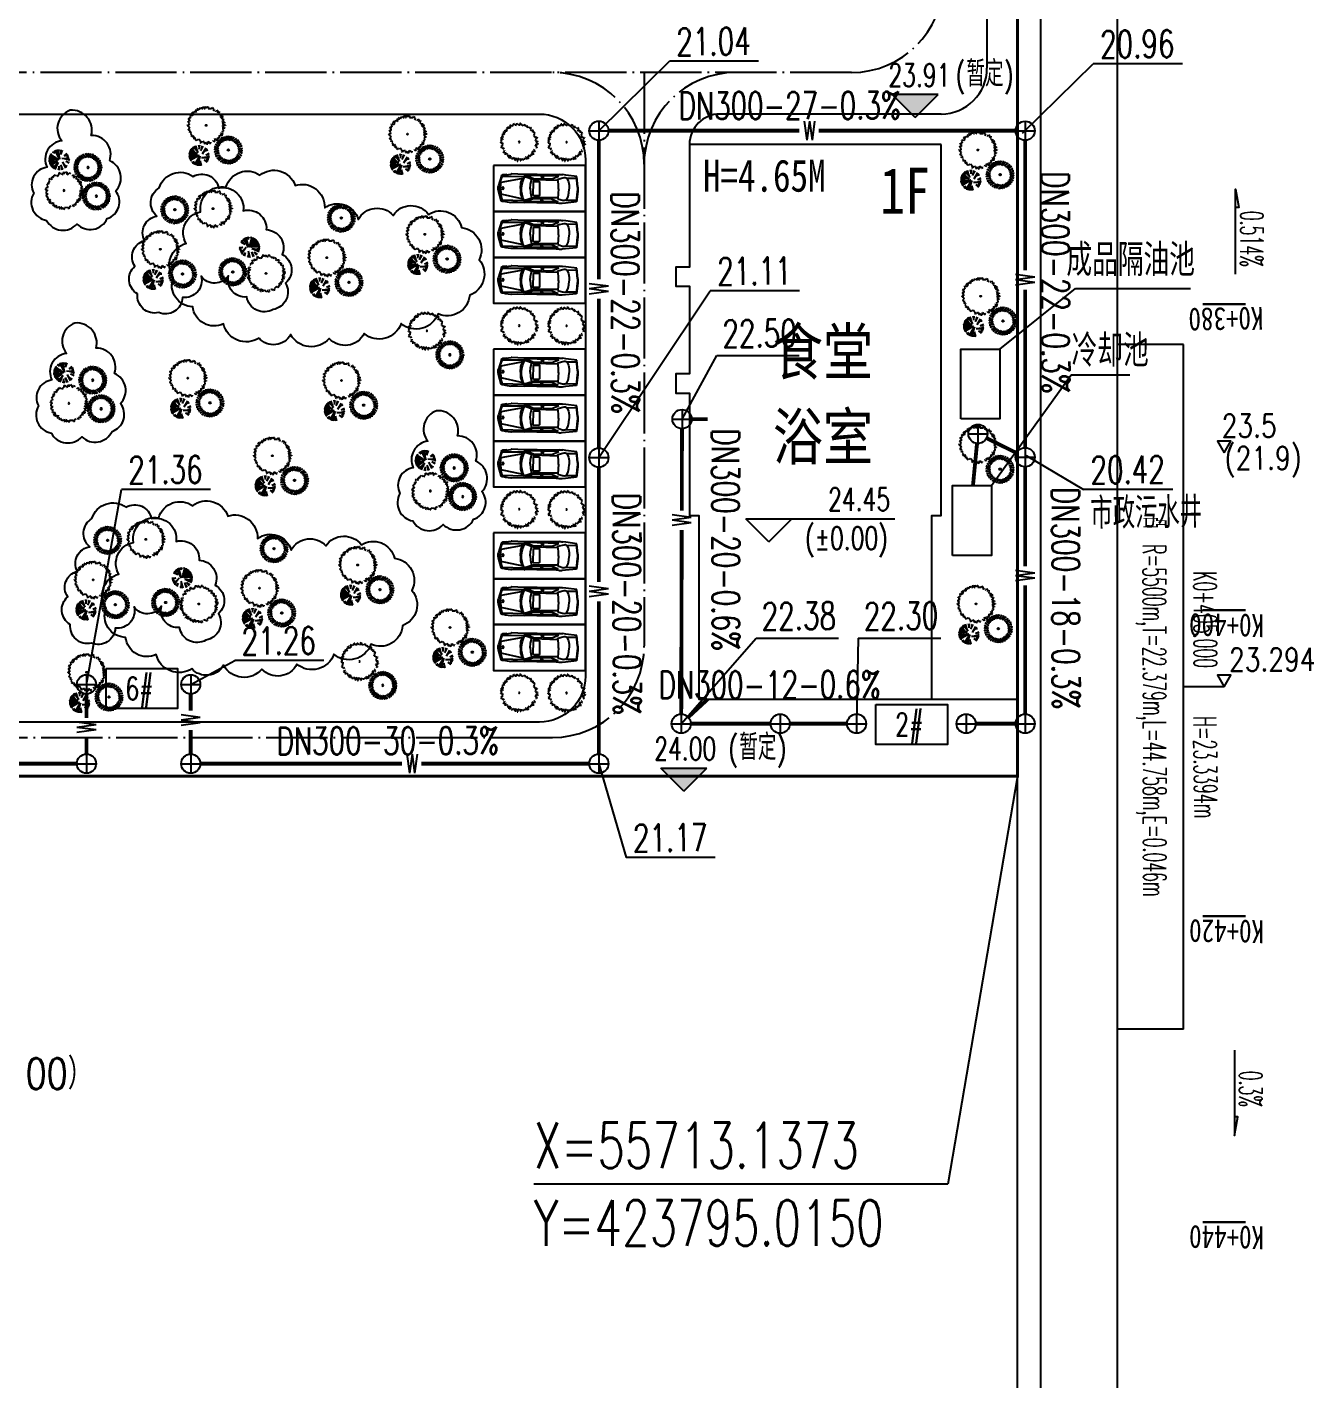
# Model space of a CAD drawing. Header units: millimetres. Extents: x 418304 to 847498, y 48187 to 111456.
# Drawn here: x 423730.3 to 423814.4, y 53508.3 to 53596.8 of the extents above; entities that cross this region are included whole.
import ezdxf

# ---------------------------------------------------------------- set-up
doc = ezdxf.new("R2010")
doc.units = ezdxf.units.MM
doc.header["$LTSCALE"] = 1000
doc.linetypes.add('DASH', pattern=[0.35, 0.25, -0.1])
doc.linetypes.add('DOTE', pattern=[2.42, 2, -0.2, 0.02, -0.2])
for name, color, linetype in [('0000-部件字体标注', 3, 'Continuous'), ('A绿-1', 82, 'Continuous'), ('DIM_COOR', 3, 'Continuous'), ('DIM_ELEV', 3, 'Continuous'), ('PIPE-污水', 6, 'Continuous'), ('PUB_TEXT', 7, 'Continuous'), ('TEXT_污水', 7, 'Continuous'), ('TREE', 74, 'Continuous'), ('TWT_TEXT', 7, 'Continuous'), ('VPIPE-污水', 2, 'Continuous'), ('WELL_污水', 6, 'Continuous'), ('ZDH', 252, 'Continuous'), ('建设布局', 7, 'Continuous'), ('道路', 4, 'Continuous'), ('道路中心线', 1, 'DOTE'), ('道路线', 142, 'Continuous'), ('道路网', 7, 'Continuous'), ('高程设计数据', 7, 'Continuous')]:
    doc.layers.add(name, color=color, linetype=linetype)
doc.styles.add('_HZTXT', font='txt.shx', dxfattribs={"width": 0.8, "bigfont": 'hztxt.shx'})
doc.styles.add('_TCH_DIM', font='SIMPLEX', dxfattribs={"bigfont": 'GBCBIG'})
doc.styles.add('_TWT_PIPETEXT', font='SIMPLEX', dxfattribs={"width": 0.8, "height": 3.5, "bigfont": 'HZTXT'})
doc.styles.add('HZ', font='rs.shx', dxfattribs={"width": 0.8, "bigfont": 'hztxt.shx'})
doc.styles.add('等线体', font='simhei.ttf')
doc.styles.add('黑体', font='simhei.ttf', dxfattribs={"width": 0.8, "height": 3.5})
doc.linetypes.add('FENCELINE2', pattern='A,0.25,-0.1,[132,ltypeshp.shx,S=0.1,R=0,X=-0.1,Y=0],-0.1,1', length=1.45)

# ---------------------------------------------------------------- blocks, each defined once
blk = doc.blocks.new('wetrewtewtre')
at = {"layer": '道路网', "color": 8, "linetype": 'Continuous', "lineweight": 30}
for p, q in [((423807.115, 55743.98), (423809.915, 55743.98)), ((423807.115, 55743.98), (423809.915, 55743.98)), ((423807.115, 55723.98), (423809.915, 55723.98)), ((423807.115, 55723.98), (423809.915, 55723.98)), ((423809.915, 55703.98), (423807.115, 55703.98)), ((423809.915, 55703.98), (423807.115, 55703.98)), ((423809.915, 55683.98), (423807.115, 55683.98)), ((423809.915, 55683.98), (423807.115, 55683.98))]:
    blk.add_line(p, q, dxfattribs=at)
at = {"layer": '道路网', "color": 8, "linetype": 'Continuous', "flags": 128}
for points in [[(423796.515, 56099.98), (423796.515, 55746.271), (423796.515, 55609.271)], [(423796.515, 56099.98), (423796.515, 55746.271), (423796.515, 55609.271)], [(423801.515, 56099.98), (423801.515, 55741.271), (423801.515, 55609.271)], [(423801.515, 56099.98), (423801.515, 55741.271), (423801.515, 55609.271)]]:
    blk.add_lwpolyline(points, dxfattribs=at)
at = {"layer": '道路网', "color": 8, "linetype": 'Continuous', "style": '等线体', "width": 0.8}
for s, rotation, p in [('K0+380', 181.05516, (423811.066, 55743.811)), ('K0+380', 181.05516, (423811.066, 55743.811)), ('K0+400', 179.38404, (423811.13, 55723.718)), ('K0+400', 179.38404, (423811.13, 55723.718)), ('K0+420', 179.38404, (423811.13, 55703.718)), ('K0+420', 179.38404, (423811.13, 55703.718)), ('K0+440', 179.38404, (423811.13, 55683.718)), ('K0+440', 179.38404, (423811.13, 55683.718))]:
    blk.add_text(s, height=1.5, rotation=rotation, dxfattribs=at).set_placement(p)
blk = doc.blocks.new('004')
at = {"layer": 'A绿-1', "color": 8}
for p, q in [((-699, 834), (-770, 749)), ((-691, 762), (-699, 834)), ((-534, 794), (-691, 762)), ((-511, 892), (-605, 840)), ((-605, 840), (-534, 794)), ((-456, 866), (-511, 892)), ((-401, 899), (-456, 866)), ((-354, 971), (-440, 997)), ((-440, 997), (-401, 899)), ((-283, 860), (-354, 971)), ((-276, 925), (-283, 860)), ((-244, 925), (-276, 925)), ((-205, 1023), (-268, 997)), ((-268, 997), (-244, 925)), ((-182, 945), (-205, 1023)), ((-134, 964), (-182, 945)), ((70, 1036), (-9, 1030)), ((-9, 1030), (-9, 991)), ((70, 977), (70, 1036)), ((93, 938), (70, 977)), ((132, 906), (93, 938)), ((179, 1023), (132, 906)), ((250, 1017), (179, 1023)), ((266, 945), (250, 1017)), ((321, 912), (266, 945)), ((360, 945), (321, 977)), ((321, 977), (321, 912)), ((360, 847), (360, 945)), ((399, 814), (360, 847)), ((438, 853), (399, 814)), ((478, 827), (438, 853)), ((525, 879), (478, 827)), ((564, 847), (525, 879)), ((532, 768), (564, 847)), ((572, 703), (532, 768)), ((-1068, 284), (-1052, 317)), ((-942, 226), (-1068, 284)), ((-1060, 128), (-1052, 186)), ((-966, 56), (-1060, 128)), ((-1052, 317), (-911, 278)), ((-1052, 186), (-950, 121)), ((-1052, -69), (-1052, 3)), ((-1052, 3), (-966, -3)), ((-982, 428), (-966, 461)), ((-927, 415), (-982, 428)), ((-966, 461), (-864, 454)), ((-966, -3), (-966, 56)), ((-950, 121), (-942, 226)), ((-942, 369), (-927, 415)), ((-887, 324), (-942, 369)), ((-911, 278), (-887, 324)), ((-872, 605), (-895, 533)), ((-895, 533), (-864, 481)), ((-825, 585), (-872, 605)), ((-864, 454), (-840, 461)), ((-793, 644), (-825, 585)), ((-762, 716), (-809, 677)), ((-809, 677), (-793, 644)), ((-770, 749), (-723, 742)), ((-723, 651), (-762, 716)), ((-723, 742), (-691, 683)), ((-691, 683), (-723, 651)), ((564, 670), (572, 703)), ((595, 638), (564, 670)), ((658, 664), (595, 638)), ((697, 618), (658, 664)), ((744, 670), (697, 618)), ((783, 605), (744, 670)), ((791, 481), (783, 605)), ((830, 500), (791, 481)), ((807, 409), (870, 487)), ((838, 343), (807, 409)), ((870, 487), (830, 500)), ((932, 363), (838, 343)), ((932, 200), (885, 200)), ((885, 200), (909, 160)), ((925, 101), (901, 69)), ((901, 69), (972, 16)), ((909, 278), (964, 311)), ((932, 232), (909, 278)), ((909, 160), (972, 160)), ((972, 160), (925, 101)), ((964, 311), (932, 363)), ((972, 16), (972, -69)), ((-1044, -154), (-1068, -193)), ((-1068, -193), (-1029, -219)), ((-989, -108), (-1052, -69)), ((-982, -173), (-1044, -154)), ((-1029, -219), (-1005, -166)), ((-1013, -278), (-989, -258)), ((-997, -310), (-1013, -278)), ((-919, -356), (-997, -310)), ((-974, -173), (-989, -108)), ((-989, -258), (-950, -278)), ((-934, -180), (-974, -173)), ((-950, -278), (-927, -251)), ((-942, -526), (-927, -480)), ((-864, -500), (-942, -526)), ((-927, -251), (-934, -180)), ((-927, -480), (-887, -441)), ((-887, -441), (-919, -356)), ((-887, -585), (-840, -533)), ((-848, -644), (-887, -585)), ((-840, -533), (-864, -500)), ((-801, -585), (-848, -644)), ((-762, -618), (-801, -585)), ((-636, -729), (-715, -657)), ((-683, -788), (-636, -729)), ((556, -735), (493, -761)), ((650, -794), (556, -735)), ((705, -637), (666, -683)), ((666, -683), (674, -761)), ((760, -650), (705, -637)), ((783, -618), (760, -650)), ((776, -513), (768, -552)), ((768, -552), (830, -585)), ((799, -448), (776, -513)), ((807, -618), (783, -618)), ((815, -493), (799, -448)), ((830, -585), (807, -618)), ((862, -474), (815, -493)), ((870, -278), (846, -336)), ((846, -336), (885, -435)), ((885, -435), (862, -474)), ((948, -310), (870, -278)), ((972, -69), (901, -95)), ((901, -95), (901, -180)), ((901, -180), (948, -219)), ((948, -219), (972, -271)), ((972, -271), (948, -310)), ((-629, -853), (-683, -788)), ((-574, -801), (-629, -853)), ((-401, -853), (-574, -801)), ((-425, -944), (-401, -853)), ((-385, -964), (-425, -944)), ((-338, -944), (-385, -964)), ((-299, -944), (-338, -944)), ((-260, -1010), (-299, -944)), ((-229, -912), (-260, -1010)), ((-182, -912), (-229, -912)), ((-189, -1010), (-182, -912)), ((-127, -1023), (-189, -1010)), ((-119, -938), (-127, -1023)), ((-56, -958), (-119, -938)), ((-56, -1010), (-56, -958)), ((-17, -997), (-56, -1010)), ((70, -1016), (-17, -997)), ((109, -925), (70, -951)), ((70, -951), (70, -1016)), ((132, -1023), (109, -925)), ((195, -997), (132, -1023)), ((226, -944), (164, -944)), ((164, -944), (195, -997)), ((250, -984), (226, -944)), ((297, -964), (250, -984)), ((297, -833), (274, -918)), ((274, -918), (297, -964)), ((328, -912), (297, -833)), ((360, -918), (328, -912)), ((383, -892), (360, -918)), ((407, -866), (383, -892)), ((438, -873), (407, -866)), ((423, -886), (438, -873)), ((454, -918), (423, -886)), ((470, -807), (446, -801)), ((446, -801), (485, -853)), ((564, -853), (454, -918)), ((509, -794), (470, -807)), ((485, -853), (548, -833)), ((493, -761), (509, -794)), ((548, -833), (564, -853)), ((674, -761), (650, -794))]:
    blk.add_line(p, q, dxfattribs=at)
blk.add_circle((-32, 10), 31.3, dxfattribs=at)
blk = doc.blocks.new('106')
at = {"layer": 'A绿-1', "color": 8}
for p, q in [((-0.107, 0.292), (-0.08, 0.447)), ((-0.08, 0.447), (-0.083, 0.396)), ((-0.054, 0.307), (-0.001, 0.455)), ((-0.001, 0.455), (-0.013, 0.405)), ((0, 0.312), (0.078, 0.449)), ((0.078, 0.449), (0.058, 0.402)), ((-0.446, 0.074), (-0.399, 0.054)), ((-0.309, -0.004), (-0.446, 0.074)), ((-0.426, 0.15), (-0.383, 0.123)), ((-0.305, 0.05), (-0.426, 0.15)), ((-0.393, 0.223), (-0.356, 0.188)), ((-0.292, 0.103), (-0.393, 0.223)), ((-0.348, 0.288), (-0.318, 0.248)), ((-0.269, 0.153), (-0.348, 0.288)), ((-0.293, 0.345), (-0.27, 0.3)), ((-0.238, 0.198), (-0.293, 0.345)), ((-0.228, 0.391), (-0.213, 0.343)), ((-0.2, 0.237), (-0.228, 0.391)), ((-0.157, 0.425), (-0.15, 0.375)), ((-0.156, 0.269), (-0.157, 0.425)), ((0.054, 0.308), (0.154, 0.429)), ((0.107, 0.295), (0.227, 0.396)), ((0.154, 0.429), (0.127, 0.386)), ((0.157, 0.272), (0.292, 0.351)), ((0.227, 0.396), (0.193, 0.359)), ((0.202, 0.242), (0.349, 0.296)), ((0.241, 0.203), (0.395, 0.231)), ((0.292, 0.351), (0.252, 0.321)), ((0.273, 0.159), (0.43, 0.16)), ((0.297, 0.11), (0.451, 0.084)), ((0.349, 0.296), (0.304, 0.273)), ((0.311, 0.057), (0.459, 0.005)), ((0.317, 0.003), (0.453, -0.075)), ((0.395, 0.231), (0.347, 0.216)), ((0.43, 0.16), (0.38, 0.153)), ((0.451, 0.084), (0.401, 0.086)), ((0.459, 0.005), (0.41, 0.016)), ((-0.452, -0.006), (-0.402, -0.017)), ((-0.304, -0.058), (-0.452, -0.006)), ((-0.444, -0.085), (-0.393, -0.087)), ((-0.289, -0.111), (-0.444, -0.085)), ((-0.422, -0.161), (-0.372, -0.154)), ((-0.266, -0.16), (-0.422, -0.161)), ((-0.234, -0.204), (-0.388, -0.232)), ((-0.388, -0.232), (-0.34, -0.217)), ((-0.195, -0.243), (-0.342, -0.297)), ((-0.342, -0.297), (-0.297, -0.274)), ((-0.15, -0.273), (-0.285, -0.352)), ((-0.285, -0.352), (-0.245, -0.322)), ((-0.1, -0.296), (-0.22, -0.397)), ((-0.22, -0.397), (-0.185, -0.36)), ((-0.047, -0.309), (-0.147, -0.43)), ((-0.147, -0.43), (-0.12, -0.387)), ((0.007, -0.313), (-0.07, -0.45)), ((-0.07, -0.45), (-0.051, -0.403)), ((0.061, -0.308), (0.009, -0.456)), ((0.009, -0.456), (0.02, -0.406)), ((0.114, -0.293), (0.088, -0.448)), ((0.088, -0.448), (0.09, -0.397)), ((0.164, -0.426), (0.158, -0.376)), ((0.163, -0.27), (0.164, -0.426)), ((0.207, -0.238), (0.236, -0.392)), ((0.236, -0.392), (0.221, -0.344)), ((0.246, -0.199), (0.3, -0.346)), ((0.276, -0.154), (0.356, -0.289)), ((0.3, -0.346), (0.277, -0.301)), ((0.299, -0.104), (0.4, -0.224)), ((0.312, -0.051), (0.433, -0.151)), ((0.356, -0.289), (0.325, -0.249)), ((0.4, -0.224), (0.363, -0.189)), ((0.433, -0.151), (0.391, -0.124)), ((0.453, -0.075), (0.406, -0.055))]:
    blk.add_line(p, q, dxfattribs=at)
blk.add_circle((0, 0), 0.0254, dxfattribs=at)
blk = doc.blocks.new('A$C3C3C514D')
at = {"color": 8}
for p, q in [((754, 3022), (194, 3045)), ((314, 3273), (754, 3022)), ((1605, 3000), (469, 3494)), ((2072, 2430), (549, 3589)), ((1327, 3257), (603, 3647)), ((847, 3366), (661, 3703)), ((900, 3478), (708, 3738)), ((1605, 3000), (751, 3787)), ((984, 3455), (812, 3811)), ((1075, 3468), (865, 3847)), ((1327, 3257), (975, 3955)), ((2179, 2417), (975, 3955)), ((1474, 3317), (1125, 4045)), ((1340, 3596), (1210, 4088)), ((1751, 3803), (1478, 4197)), ((2296, 2298), (1605, 3000)), ((1919, 3296), (1620, 4239)), ((1826, 4286), (1919, 3296)), ((2490, 2732), (3940, 3353)), ((2490, 2732), (4010, 3243)), ((2775, 3382), (3114, 4079)), ((2775, 3382), (3301, 3974)), ((3070, 2927), (4073, 3126)), ((3135, 3755), (3501, 3831)), ((3589, 3756), (3285, 3427)), ((3285, 3427), (3744, 3603)), ((3564, 3199), (3831, 3501)), ((3688, 3053), (4142, 2976)), ((985, 2274), (0, 2152)), ((510, 2000), (1, 2202)), ((1376, 2264), (3, 2272)), ((1065, 1996), (5, 2012)), ((439, 1909), (9, 1960)), ((1448, 2052), (10, 2362)), ((774, 2001), (13, 1915)), ((2135, 2150), (22, 1847)), ((2135, 2150), (33, 2466)), ((658, 1927), (45, 1758)), ((533, 2271), (50, 2633)), ((51, 1686), (1027, 1810)), ((1836, 2067), (97, 1514)), ((539, 1655), (143, 1412)), ((1751, 1563), (187, 1276)), ((546, 1182), (227, 1190)), ((1385, 1488), (279, 1092)), ((1531, 1264), (321, 1022)), ((918, 1321), (379, 933)), ((1951, 1835), (483, 794)), ((1027, 1810), (539, 1655)), ((539, 1655), (539, 1655)), ((1302, 1353), (558, 706)), ((1440, 1141), (558, 706)), ((973, 832), (600, 662)), ((1178, 1009), (672, 590)), ((1152, 750), (691, 573)), ((1353, 1023), (748, 521)), ((1404, 827), (806, 473)), ((1951, 1835), (898, 404)), ((1238, 716), (947, 369)), ((1258, 561), (1009, 329)), ((1871, 1681), (1102, 274)), ((1384, 524), (1212, 216)), ((1477, 961), (1309, 172)), ((1942, 612), (1418, 129)), ((2147, 905), (1570, 80)), ((2209, 1495), (1767, 35)), ((2115, 529), (1808, 28)), ((2013, 694), (1897, 15)), ((2216, 1566), (2051, 2)), ((2220, 538), (2146, 0)), ((2176, 1176), (2243, 2)), ((2674, 953), (3081, 210)), ((2790, 723), (2896, 122)), ((2861, 1371), (3697, 653)), ((2938, 2122), (4093, 1221)), ((3120, 1141), (3574, 536)), ((3125, 1964), (4195, 1522)), ((3516, 2534), (4262, 2582)), ((3556, 2540), (4283, 2465)), ((3824, 1674), (4261, 1716)), ((4209, 1516), (3824, 1674))]:
    blk.add_line(p, q, dxfattribs=at)
blk = doc.blocks.new('13424')
at = {"layer": 'TWT_TEXT', "style": '_HZTXT', "width": 0.8}
blk.add_text('%%c625X50（100）', height=2.016, dxfattribs=at).set_placement((455367.87, 3437850.538))
blk = doc.blocks.new('$plan$00001328')
at = {"layer": '道路线', "color": 8}
for p, q in [((-2219, 807), (-1493, 889)), ((-1493, 889), (-1285, 919)), ((-1053, 923), (-878, 906)), ((-878, 906), (1645, 899)), ((1224, 895), (623, 633)), ((1645, 899), (2034, 915)), ((2034, 915), (2086, 904)), ((2427, 855), (2086, 904)), ((-2279, 116), (-2219, 807)), ((-2254, 116), (-2194, 806)), ((-1551, 693), (-2199, 695)), ((-1707, 230), (-1717, -16)), ((-1667, 459), (-1707, 230)), ((-1551, 693), (-1667, 459)), ((-1508, 707), (-1562, 671)), ((-979, 619), (-1374, 729)), ((-1023, 812), (1078, 831)), ((-582, 620), (-1023, 812)), ((-1019, -34), (-1015, 284)), ((-1015, 284), (-979, 619)), ((626, 562), (-988, 538)), ((6, 627), (-582, 620)), ((-21, 822), (6, 627)), ((116, 823), (74, 627)), ((623, 633), (74, 627)), ((223, 404), (223, -456)), ((586, 444), (263, 444)), ((1249, 767), (626, 562)), ((626, -456), (626, 404)), ((810, 258), (722, 594)), ((822, -38), (810, 258)), ((1370, 583), (1207, 751)), ((2643, 745), (1249, 767)), ((2844, 342), (1302, 653)), ((1448, 334), (1370, 583)), ((1469, -41), (1448, 334)), ((2367, 864), (2369, 870)), ((2369, 870), (2650, 842)), ((2604, 806), (2427, 855)), ((2787, 351), (2640, 772)), ((2720, 782), (2894, 148)), ((2762, 16), (2740, 362)), ((2816, 347), (2866, 112)), ((-2279, -163), (-2219, -855)), ((-2254, -163), (-2194, -854)), ((-2219, -855), (-1493, -937)), ((-1551, -741), (-2199, -743)), ((-1706, -277), (-1717, -32)), ((-1667, -507), (-1707, -277)), ((-1551, -741), (-1667, -507)), ((-1508, -755), (-1562, -719)), ((-1374, -776), (-1374, -777)), ((-979, -667), (-1371, -776)), ((-582, -668), (-1023, -860)), ((-1023, -860), (1078, -879)), ((-1019, -14), (-1015, -332)), ((-1015, -332), (-979, -667)), ((626, -610), (-988, -585)), ((8, -674), (-582, -668)), ((-17, -869), (8, -674)), ((623, -681), (73, -675)), ((111, -870), (73, -675)), ((263, -496), (586, -496)), ((1224, -943), (623, -681)), ((1249, -815), (626, -610)), ((810, -306), (722, -641)), ((822, -10), (810, -306)), ((1370, -631), (1207, -799)), ((2643, -793), (1249, -815)), ((2844, -390), (1302, -701)), ((1448, -382), (1370, -630)), ((1469, -7), (1448, -382)), ((2604, -854), (2427, -903)), ((2787, -399), (2640, -820)), ((2720, -830), (2894, -195)), ((2762, -64), (2740, -410)), ((2816, -395), (2866, -160)), ((-1493, -937), (-1285, -966)), ((-1053, -971), (-878, -954)), ((-878, -954), (1645, -947)), ((1645, -947), (2034, -963)), ((2034, -963), (2086, -952)), ((2427, -903), (2086, -952)), ((2367, -911), (2369, -918)), ((2369, -918), (2650, -889))]:
    blk.add_line(p, q, dxfattribs=at)
blk.add_circle((2608, -21), 62.7, dxfattribs=at)
for centre, radius, start, end in [((-1148, -44), 972, 84.37428, 98.07159), ((-665, -24), 1620, 175.05924, 184.94076), ((-640, -24), 1620, 175.05924, 184.94076), ((-1418, 573), 162, 74.46936, 123.73593), ((263, 404), 40, 90, 180), ((586, 404), 40, 0, 90), ((-191, -40), 1591, 331.45596, 29.52266), ((2589, 754), 54, 19.21062, 74.51383), ((2642, 761), 81, 15.33853, 84.1898), ((2115, -24), 648, 356.47351, 3.52649), ((2233, -24), 648, 347.90524, 12.09476), ((2269, -24), 648, 344.66147, 15.33853), ((-1418, -621), 162, 236.26405, 286.81983), ((263, -456), 40, 180, 270), ((586, -456), 40, 270, 0), ((2589, -802), 54, 285.48617, 340.78938), ((2642, -809), 81, 275.8102, 344.66147), ((-1148, -4), 972, 261.92841, 275.62572)]:
    blk.add_arc(centre, radius, start, end, dxfattribs=at)
blk = doc.blocks.new('$TWTSYS$00000374')
for p, q in [((-0.5, 0, 0), (0.5, 0, 0)), ((0, 0.5, 0), (0, -0.5, 0))]:
    blk.add_line(p, q)
blk.add_circle((0, 0, 0), 0.5)

msp = doc.modelspace()

# ---------------------------------------------------------------- hatches: boundary and pattern name
at = {"layer": 'DIM_ELEV'}
for points in [[(423788.318, 53590.853), (423789.818, 53592.353), (423786.818, 53592.353)], [(423773.209, 53546.834), (423771.709, 53548.334), (423774.709, 53548.334)]]:
    msp.add_hatch(color=256, dxfattribs=at).paths.add_polyline_path(points)

# ---------------------------------------------------------------- linework, layer by layer
at = {"color": 1, "linetype": 'DASH', "ltscale": 0.02, "const_width": 0.2}
msp.add_lwpolyline([(423795.015, 53547.806), (423431.612, 53547.84), (423431.612, 53687.774), (423600.93, 53687.774), (423600.93, 53942.149), (423785.939, 53942.149), (423795.015, 53933.981), (423795.015, 53547.806)], dxfattribs=at)
at = {"linetype": 'FENCELINE2', "ltscale": 0.005, "const_width": 0.1}
for points in [[(423795.015, 53547.806), (423431.612, 53547.84), (423431.612, 53687.774), (423600.93, 53687.774), (423600.93, 53942.149), (423785.939, 53942.149), (423795.015, 53933.981), (423795.015, 53813.361)], [(423795.015, 53790.154), (423795.015, 53547.806)]]:
    msp.add_lwpolyline(points, dxfattribs=at)
msp.add_lwpolyline([(423790.015, 53589.08), (423773.575, 53589.08), (423773.575, 53581.08), (423772.675, 53581.08), (423772.675, 53579.83), (423773.575, 53579.83), (423773.575, 53574.09), (423772.675, 53574.09), (423772.675, 53572.84), (423773.575, 53572.84), (423773.575, 53564.84), (423774.175, 53564.84), (423774.175, 53552.84), (423789.415, 53552.84), (423789.415, 53564.84), (423790.015, 53564.84)], close=True)
at = {"layer": '0000-部件字体标注'}
for p, q in [((423793.86, 53575.721, -0.069), (423798.806, 53579.672, -0.069)), ((423798.806, 53579.672, -0.069), (423806.322, 53579.672, -0.069)), ((423793.315, 53566.792, -0.069), (423798.52, 53574.034, -0.069)), ((423798.52, 53574.034, -0.069), (423802.354, 53574.034, -0.069))]:
    msp.add_line(p, q, dxfattribs=at)
at = {"layer": 'DIM_COOR', "color": 3}
for p, q in [((423795.015, 53547.806), (423790.468, 53521.14)), ((423790.468, 53521.14), (423763.408, 53521.14))]:
    msp.add_line(p, q, dxfattribs=at)
at = {"layer": 'DIM_ELEV'}
for p, q in [((423788.318, 53590.853), (423786.818, 53592.353)), ((423789.818, 53592.353), (423786.818, 53592.353)), ((423788.318, 53590.853), (423789.818, 53592.353)), ((423778.758, 53563.127), (423777.258, 53564.627)), ((423777.258, 53564.627), (423786.985, 53564.627)), ((423778.758, 53563.127), (423780.258, 53564.627)), ((423773.209, 53546.834), (423771.709, 53548.334)), ((423771.709, 53548.334), (423774.709, 53548.334)), ((423773.209, 53546.834), (423774.709, 53548.334))]:
    msp.add_line(p, q, dxfattribs=at)
at = {"layer": 'PIPE-污水', "linetype": 'Continuous', "ltscale": 0.005, "const_width": 0.25}
for points in [[(423767.655, 53580.271), (423767.655, 53589.366)], [(423768.28, 53589.991), (423780.75, 53589.989)], [(423782.012, 53589.989), (423794.89, 53589.988)], [(423795.514, 53580.867), (423795.515, 53589.362)], [(423795.512, 53569.273), (423795.514, 53579.606)], [(423767.655, 53569.246), (423767.655, 53579.009)], [(423773.711, 53571.139), (423774.772, 53571.139)], [(423773.071, 53565.157), (423773.084, 53570.514)], [(423792.984, 53569.897), (423794.952, 53568.925)], [(423792.364, 53569.552), (423792.105, 53566.85)], [(423767.655, 53560.5), (423767.655, 53567.996)], [(423795.512, 53568.023), (423795.512, 53561.529)], [(423773.036, 53551.859), (423773.067, 53563.895)], [(423795.512, 53560.267), (423795.512, 53551.859)], [(423767.655, 53549.246), (423767.655, 53559.238)], [(423734.169, 53551.616), (423734.169, 53553.179)], [(423740.981, 53553.179), (423740.981, 53552.085)], [(423773.494, 53551.658), (423774.772, 53552.839)], [(423773.66, 53551.234), (423778.877, 53551.234)], [(423780.127, 53551.234), (423783.872, 53551.234)], [(423792.275, 53551.234), (423794.887, 53551.234)], [(423734.169, 53549.246), (423734.169, 53550.354)], [(423740.981, 53550.823), (423740.981, 53549.246)], [(423720.36, 53548.621), (423733.544, 53548.621)], [(423741.606, 53548.621), (423754.782, 53548.621)], [(423756.044, 53548.621), (423767.03, 53548.621)]]:
    msp.add_lwpolyline(points, dxfattribs=at)
at = {"layer": 'TREE', "color": 8}
for points in [[(423733.104, 53591.326, 0.520567), (423732.553, 53589.332, 0.520567), (423732.553, 53589.332, 0.520567), (423731.591, 53587.601, 0.520567), (423731.591, 53587.601, 0.520567), (423730.719, 53585.917, 0.520567), (423730.719, 53585.917, 0.520567), (423731.562, 53584.127, 0.520567), (423731.562, 53584.127, 0.520567), (423733.549, 53583.892, 0.520567), (423733.549, 53583.892, 0.520567), (423735.526, 53584.242, 0.520567), (423735.526, 53584.242, 0.520567), (423736.081, 53586.056, 0.520567), (423736.081, 53586.056, 0.520567), (423735.686, 53588.033, 0.520567), (423735.686, 53588.033, 0.520567), (423734.485, 53589.681, 0.520567), (423734.485, 53589.681, 0.520567)], [(423741.14, 53586.994, -0.520567), (423742.807, 53586.243, -0.520567), (423742.807, 53586.243, -0.520567), (423744.416, 53584.756, -0.520567), (423744.416, 53584.756, -0.520567), (423745.922, 53583.524, -0.520567), (423745.922, 53583.524, -0.520567), (423746.964, 53581.898, -0.520567), (423746.964, 53581.898, -0.520567), (423747.185, 53580.029, -0.520567), (423747.185, 53580.029, -0.520567), (423746.369, 53578.305, -0.520567), (423746.369, 53578.305, -0.520567), (423744.645, 53579.123, -0.520567), (423744.645, 53579.123, -0.520567), (423743.46, 53580.514, -0.520567), (423743.46, 53580.514, -0.520567), (423741.668, 53580.473, -0.520567), (423741.668, 53580.473, -0.520567), (423740.447, 53579.09, -0.520567), (423740.447, 53579.09, -0.520567), (423738.888, 53578.105, -0.520567), (423738.888, 53578.105, -0.520567), (423737.504, 53579.327, -0.520567), (423737.504, 53579.327, -0.520567), (423737.34, 53581.13, -0.520567), (423737.34, 53581.13, -0.520567), (423737.967, 53582.807, -0.520567), (423737.967, 53582.807, -0.520567), (423738.774, 53584.408, -0.520567), (423738.774, 53584.408, -0.520567), (423738.921, 53586.247, -0.520567), (423738.921, 53586.247, -0.520567)], [(423745.444, 53576.439, -0.520567), (423743.122, 53577.367, -0.520567), (423743.122, 53577.367, -0.520567), (423741.119, 53578.486, -0.520567), (423741.119, 53578.486, -0.520567), (423739.842, 53580.388, -0.520567), (423739.842, 53580.388, -0.520567), (423740.675, 53582.621, -0.520567), (423740.675, 53582.621, -0.520567), (423741.63, 53584.684, -0.520567), (423741.63, 53584.684, -0.520567), (423743.287, 53586.298, -0.520567), (423743.287, 53586.298, -0.520567), (423745.504, 53587.084, -0.520567), (423745.504, 53587.084, -0.520567), (423747.799, 53586.415, -0.520567), (423747.799, 53586.415, -0.520567), (423749.735, 53584.949, -0.520567), (423749.735, 53584.949, -0.520567), (423751.934, 53584.19, -0.520567), (423751.934, 53584.19, -0.520567), (423754.207, 53584.459, -0.520567), (423754.207, 53584.459, -0.520567), (423756.527, 53584.524, -0.520567), (423756.527, 53584.524, -0.520567), (423758.687, 53583.657, -0.520567), (423758.687, 53583.657, -0.520567), (423759.827, 53581.557, -0.520567), (423759.827, 53581.557, -0.520567), (423759.213, 53579.244, -0.520567), (423759.213, 53579.244, -0.520567), (423757.146, 53578.029, -0.520567), (423757.146, 53578.029, -0.520567), (423754.732, 53577.379, -0.520567), (423754.732, 53577.379, -0.520567), (423752.317, 53576.729, -0.520567), (423752.317, 53576.729, -0.520567), (423750.025, 53576.406, -0.520567), (423750.025, 53576.406, -0.520567), (423747.513, 53576.66, -0.520567), (423747.513, 53576.66, -0.520567)], [(423733.417, 53577.422, 0.520567), (423732.866, 53575.428, 0.520567), (423732.866, 53575.428, 0.520567), (423731.905, 53573.697, 0.520567), (423731.905, 53573.697, 0.520567), (423731.033, 53572.013, 0.520567), (423731.033, 53572.013, 0.520567), (423731.875, 53570.224, 0.520567), (423731.875, 53570.224, 0.520567), (423733.863, 53569.988, 0.520567), (423733.863, 53569.988, 0.520567), (423735.84, 53570.338, 0.520567), (423735.84, 53570.338, 0.520567), (423736.394, 53572.152, 0.520567), (423736.394, 53572.152, 0.520567), (423735.999, 53574.129, 0.520567), (423735.999, 53574.129, 0.520567), (423734.798, 53575.777, 0.520567), (423734.798, 53575.777, 0.520567)], [(423757.037, 53571.685, 0.520567), (423756.486, 53569.691, 0.520567), (423756.486, 53569.691, 0.520567), (423755.525, 53567.96, 0.520567), (423755.525, 53567.96, 0.520567), (423754.653, 53566.276, 0.520567), (423754.653, 53566.276, 0.520567), (423755.495, 53564.486, 0.520567), (423755.495, 53564.486, 0.520567), (423757.483, 53564.25, 0.520567), (423757.483, 53564.25, 0.520567), (423759.46, 53564.601, 0.520567), (423759.46, 53564.601, 0.520567), (423760.014, 53566.414, 0.520567), (423760.014, 53566.414, 0.520567), (423759.619, 53568.392, 0.520567), (423759.619, 53568.392, 0.520567), (423758.418, 53570.04, 0.520567), (423758.418, 53570.04, 0.520567)], [(423736.748, 53565.386, -0.520567), (423738.415, 53564.635, -0.520567), (423738.415, 53564.635, -0.520567), (423740.024, 53563.148, -0.520567), (423740.024, 53563.148, -0.520567), (423741.53, 53561.916, -0.520567), (423741.53, 53561.916, -0.520567), (423742.572, 53560.29, -0.520567), (423742.572, 53560.29, -0.520567), (423742.793, 53558.421, -0.520567), (423742.793, 53558.421, -0.520567), (423741.977, 53556.697, -0.520567), (423741.977, 53556.697, -0.520567), (423740.253, 53557.515, -0.520567), (423740.253, 53557.515, -0.520567), (423739.069, 53558.906, -0.520567), (423739.069, 53558.906, -0.520567), (423737.276, 53558.865, -0.520567), (423737.276, 53558.865, -0.520567), (423736.055, 53557.482, -0.520567), (423736.055, 53557.482, -0.520567), (423734.496, 53556.497, -0.520567), (423734.496, 53556.497, -0.520567), (423733.113, 53557.719, -0.520567), (423733.113, 53557.719, -0.520567), (423732.948, 53559.522, -0.520567), (423732.948, 53559.522, -0.520567), (423733.575, 53561.199, -0.520567), (423733.575, 53561.199, -0.520567), (423734.382, 53562.8, -0.520567), (423734.382, 53562.8, -0.520567), (423734.529, 53564.639, -0.520567), (423734.529, 53564.639, -0.520567)], [(423741.053, 53554.831, -0.520567), (423738.73, 53555.759, -0.520567), (423738.73, 53555.759, -0.520567), (423736.727, 53556.878, -0.520567), (423736.727, 53556.878, -0.520567), (423735.45, 53558.78, -0.520567), (423735.45, 53558.78, -0.520567), (423736.283, 53561.013, -0.520567), (423736.283, 53561.013, -0.520567), (423737.238, 53563.075, -0.520567), (423737.238, 53563.075, -0.520567), (423738.895, 53564.69, -0.520567), (423738.895, 53564.69, -0.520567), (423741.112, 53565.476, -0.520567), (423741.112, 53565.476, -0.520567), (423743.407, 53564.807, -0.520567), (423743.407, 53564.807, -0.520567), (423745.343, 53563.34, -0.520567), (423745.343, 53563.34, -0.520567), (423747.543, 53562.582, -0.520567), (423747.543, 53562.582, -0.520567), (423749.815, 53562.851, -0.520567), (423749.815, 53562.851, -0.520567), (423752.136, 53562.916, -0.520567), (423752.136, 53562.916, -0.520567), (423754.295, 53562.049, -0.520567), (423754.295, 53562.049, -0.520567), (423755.436, 53559.949, -0.520567), (423755.436, 53559.949, -0.520567), (423754.821, 53557.635, -0.520567), (423754.821, 53557.635, -0.520567), (423752.755, 53556.421, -0.520567), (423752.755, 53556.421, -0.520567), (423750.34, 53555.771, -0.520567), (423750.34, 53555.771, -0.520567), (423747.925, 53555.121, -0.520567), (423747.925, 53555.121, -0.520567), (423745.633, 53554.797, -0.520567), (423745.633, 53554.797, -0.520567), (423743.121, 53555.052, -0.520567), (423743.121, 53555.052, -0.520567)]]:
    msp.add_lwpolyline(points, format="xyb", close=True, dxfattribs=at)
at = {"layer": 'TWT_TEXT', "color": 6}
for p, q in [((423767.655, 53589.991), (423772.266, 53594.531)), ((423778.091, 53594.531), (423772.266, 53594.531)), ((423795.346, 53589.821, 0), (423799.958, 53594.361, 0)), ((423805.783, 53594.361, 0), (423799.958, 53594.361, 0)), ((423767.655, 53568.621), (423774.936, 53579.526)), ((423780.761, 53579.526), (423774.936, 53579.526)), ((423773.086, 53571.139, -0.069), (423775.358, 53575.303, -0.069)), ((423775.358, 53575.303, -0.069), (423780.748, 53575.303, -0.069)), ((423795.568, 53568.764, -0.069), (423799.328, 53566.541, 310.779)), ((423734.169, 53553.804), (423736.451, 53566.542)), ((423742.276, 53566.542), (423736.451, 53566.542)), ((423805.153, 53566.541, 310.779), (423799.328, 53566.541, 310.779)), ((423773.035, 53551.234, -0.069), (423777.923, 53556.829, -0.069)), ((423777.923, 53556.829, -0.069), (423783.313, 53556.829, -0.069)), ((423784.601, 53556.829, -0.069), (423784.497, 53551.234, 155.355)), ((423784.601, 53556.829, -0.069), (423789.991, 53556.829, -0.069)), ((423740.981, 53553.804), (423743.856, 53555.359)), ((423749.681, 53555.359), (423743.856, 53555.359)), ((423767.655, 53548.621), (423769.434, 53542.488)), ((423775.259, 53542.488), (423769.434, 53542.488))]:
    msp.add_line(p, q, dxfattribs=at)
at = {"layer": 'VPIPE-污水', "color": 6, "ltscale": 0.05, "elevation": -0.069}
for points in [[(423791.302, 53571.157), (423791.302, 53575.721), (423793.86, 53575.721), (423793.86, 53571.157)], [(423790.757, 53562.227), (423790.757, 53566.792), (423793.315, 53566.792), (423793.315, 53562.227)], [(423735.448, 53554.846), (423740.122, 53554.846), (423740.122, 53552.227), (423735.448, 53552.227)], [(423785.762, 53552.487), (423790.436, 53552.487), (423790.436, 53549.867), (423785.762, 53549.867)]]:
    msp.add_lwpolyline(points, close=True, dxfattribs=at)
at = {"layer": '建设布局', "color": 1, "linetype": 'Continuous', "flags": 128}
msp.add_lwpolyline([(423431.612, 53430.44), (423775.894, 53430.44), (423795.015, 53449.561), (423795.015, 53547.806), (423431.612, 53547.84)], close=True, dxfattribs=at)
msp.add_lwpolyline([(423431.612, 53430.44), (423775.894, 53430.44), (423795.015, 53449.561), (423795.015, 53547.806), (423431.612, 53547.84)], close=True, dxfattribs=at)
at = {"layer": '道路', "color": 8}
for p, q in [((423793.015, 53655.34), (423793.015, 53594.08)), ((423790.015, 53591.08), (423775.575, 53591.08)), ((423789.415, 53552.84), (423795.015, 53552.84))]:
    msp.add_line(p, q, dxfattribs=at)
msp.add_lwpolyline([(423763.775, 53591.08, -0.414214), (423766.775, 53588.08), (423766.775, 53554.34, -0.414214), (423763.775, 53551.34), (423727.015, 53551.34, -0.414214), (423724.015, 53554.34), (423724.015, 53588.08, -0.414214), (423727.015, 53591.08), (423763.775, 53591.08)], format="xyb", dxfattribs=at)
for centre, radius, start, end in [((423790.015, 53594.08), 3, 270, 0), ((423775.575, 53589.08), 2, 90, 180)]:
    msp.add_arc(centre, radius, start, end, dxfattribs=at)
at = {"layer": '道路中心线', "color": 8, "linetype": 'DOTE', "ltscale": 0.002}
for p, q in [((423784.156, 53593.794), (423717.513, 53593.794)), ((423770.613, 53593.794), (423770.613, 53556.331)), ((423442.112, 53550.331), (423764.613, 53550.331))]:
    msp.add_line(p, q, dxfattribs=at)
for centre, start, end in [((423784.156, 53599.794), 270, 0), ((423764.613, 53587.794), 0, 90), ((423776.613, 53587.794), 90, 180), ((423764.613, 53556.331), 270, 0)]:
    msp.add_arc(centre, 6, start, end, dxfattribs=at)
at = {"layer": '道路线', "color": 8}
for points in [[(423760.775, 53587.71), (423760.775, 53584.71), (423766.775, 53584.71), (423766.775, 53587.71)], [(423760.775, 53584.71), (423760.775, 53581.71), (423766.775, 53581.71), (423766.775, 53584.71)], [(423760.775, 53581.71), (423760.775, 53578.71), (423766.775, 53578.71), (423766.775, 53581.71)], [(423760.775, 53575.71), (423760.775, 53572.71), (423766.775, 53572.71), (423766.775, 53575.71)], [(423760.775, 53572.71), (423760.775, 53569.71), (423766.775, 53569.71), (423766.775, 53572.71)], [(423760.775, 53569.71), (423760.775, 53566.71), (423766.775, 53566.71), (423766.775, 53569.71)], [(423760.775, 53563.71), (423760.775, 53560.71), (423766.775, 53560.71), (423766.775, 53563.71)], [(423760.775, 53560.71), (423760.775, 53557.71), (423766.775, 53557.71), (423766.775, 53560.71)], [(423760.775, 53557.71), (423760.775, 53554.71), (423766.775, 53554.71), (423766.775, 53557.71)]]:
    msp.add_lwpolyline(points, close=True, dxfattribs=at)
at = {"layer": '高程设计数据', "color": 1, "linetype": 'Continuous'}
for p, q in [((423805.865, 53576.028), (423801.515, 53576.028)), ((423805.865, 53576.028), (423801.515, 53576.028)), ((423805.865, 53531.27), (423805.865, 53576.028)), ((423805.865, 53531.27), (423805.865, 53576.028)), ((423808.515, 53553.649), (423805.865, 53553.649)), ((423808.515, 53553.649), (423805.865, 53553.649)), ((423805.865, 53531.27), (423801.515, 53531.27)), ((423805.865, 53531.27), (423801.515, 53531.27))]:
    msp.add_line(p, q, dxfattribs=at)
at = {"layer": '高程设计数据', "color": 4, "linetype": 'Continuous', "flags": 128}
for points in [[(423809.262, 53580.606), (423809.257, 53586.179), (423809.481, 53584.962), (423809.258, 53584.962)], [(423809.262, 53580.606), (423809.257, 53586.179), (423809.481, 53584.962), (423809.258, 53584.962)], [(423809.191, 53529.899), (423809.185, 53524.326), (423809.41, 53525.542), (423809.186, 53525.542)], [(423809.191, 53529.899), (423809.185, 53524.326), (423809.41, 53525.542), (423809.186, 53525.542)]]:
    msp.add_lwpolyline(points, dxfattribs=at)
at = {"layer": '高程设计数据', "color": 1, "linetype": 'Continuous', "flags": 128}
for points in [[(423808.515, 53568.94), (423808.957, 53569.705), (423808.073, 53569.705)], [(423808.515, 53568.94), (423808.957, 53569.705), (423808.073, 53569.705)], [(423808.515, 53553.649), (423808.957, 53554.415), (423808.073, 53554.415)], [(423808.515, 53553.649), (423808.957, 53554.415), (423808.073, 53554.415)]]:
    msp.add_lwpolyline(points, close=True, dxfattribs=at)

# ---------------------------------------------------------------- block references
msp.add_blockref('wetrewtewtre', (0, -2165.331))
at = {"layer": 'A绿-1'}
for name, p, xscale, yscale, zscale, rotation in [('004', (423741.955, 53590.346), 0.00116705121472478, 0.00116705121472478, -0.00116705121472478, 196.4296013010655), ('004', (423755.113, 53589.762), 0.00116705121472478, 0.00116705121472478, -0.00116705121472478, 196.4296013010655), ('004', (423762.444, 53589.29), -0.00116705121472478, 0.00116705121472478, -0.00116705121472478, 249.6396806737813), ('004', (423765.536, 53589.276), -0.00116705121472478, 0.00116705121472478, -0.00116705121472478, 249.6396806737813), ('004', (423792.384, 53588.726), 0.00116705121472478, 0.00116705121472478, -0.00116705121472478, 196.4296013010655), ('106', (423743.446, 53588.732), 2.039962694467977, 2.039962694607675, 2.039962694502081, 264.9820240038009), ('106', (423734.265, 53587.587), -2.039962694467977, 2.039962694607675, 2.039962694502081, 271.000000000003), ('106', (423756.604, 53588.148), 2.039962694467977, 2.039962694607675, 2.039962694502081, 264.9820240038009), ('004', (423732.664, 53586.082), -0.00116705121472478, 0.00116705121472478, -0.00116705121472478, 339.5524227027386), ('106', (423793.876, 53587.112), 2.039962694467977, 2.039962694607675, 2.039962694502081, 264.9820240038009), ('106', (423734.813, 53585.714), -2.039962694467977, 2.039962694607675, 2.039962694502081, 271.000000000003), ('106', (423739.941, 53584.826), 2.039962694467977, 2.039962694607675, 2.039962694502081, 264.9820240038009), ('004', (423742.398, 53584.894), 0.00116705121472478, 0.00116705121472478, -0.00116705121472478, 196.4296013010655), ('106', (423750.819, 53584.281), 2.039962694467977, 2.039962694607675, 2.039962694502081, 264.9820240038009), ('004', (423756.245, 53583.216), 0.00116705121472478, 0.00116705121472478, -0.00116705121472478, 196.4296013010655), ('004', (423738.955, 53582.242), 0.00116705121472478, 0.00116705121472478, -0.00116705121472478, 196.4296013010655), ('004', (423749.832, 53581.697), 0.00116705121472478, 0.00116705121472478, -0.00116705121472478, 196.4296013010655), ('004', (423745.928, 53580.691), 0.00116705121472478, 0.00116705121472478, -0.00116705121472478, 61.8650603903528), ('106', (423757.737, 53581.601), 2.039962694467977, 2.039962694607675, 2.039962694502081, 264.9820240038009), ('106', (423740.446, 53580.628), 2.039962694467977, 2.039962694607675, 2.039962694502081, 264.9820240038009), ('106', (423743.731, 53580.761), 2.039962694467976, 2.039962694607675, 2.039962694502081, 130.4174830930882), ('106', (423751.324, 53580.083), 2.039962694467977, 2.039962694607675, 2.039962694502081, 264.9820240038009), ('004', (423792.566, 53579.17), 0.00116705121472478, 0.00116705121472478, -0.00116705121472478, 196.4296013010655), ('004', (423762.444, 53577.29), -0.00116705121472478, 0.00116705121472478, -0.00116705121472478, 249.6396806737813), ('004', (423765.536, 53577.276), -0.00116705121472478, 0.00116705121472478, -0.00116705121472478, 249.6396806737813), ('004', (423756.408, 53576.943), -0.00116705121472478, 0.00116705121472478, -0.00116705121472478, 249.5405185889953), ('106', (423794.057, 53577.556), 2.039962694467977, 2.039962694607675, 2.039962694502081, 264.9820240038009), ('106', (423757.913, 53575.342), -2.039962694467977, 2.039962694607675, 2.039962694502081, 180.98809588626), ('004', (423740.751, 53573.817), 0.00116705121472478, 0.00116705121472478, -0.00116705121472478, 196.4296013010655), ('004', (423750.796, 53573.666), 0.00116705121472478, 0.00116705121472478, -0.00116705121472478, 196.4296013010655), ('106', (423734.578, 53573.683), -2.039962694467977, 2.039962694607675, 2.039962694502081, 271.000000000003), ('004', (423732.978, 53572.178), -0.00116705121472478, 0.00116705121472478, -0.00116705121472478, 339.5524227027386), ('106', (423735.126, 53571.81), -2.039962694467977, 2.039962694607675, 2.039962694502081, 271.000000000003), ('106', (423742.243, 53572.203), 2.039962694467977, 2.039962694607675, 2.039962694502081, 264.9820240038009), ('106', (423752.287, 53572.052), 2.039962694467977, 2.039962694607675, 2.039962694502081, 264.9820240038009), ('004', (423792.382, 53569.482), 0.00116705121472478, 0.00116705121472478, -0.00116705121472478, 196.4296013010655), ('004', (423746.276, 53568.748), 0.00116705121472478, 0.00116705121472478, -0.00116705121472478, 196.4296013010655), ('106', (423747.767, 53567.133), 2.039962694467977, 2.039962694607675, 2.039962694502081, 264.9820240038009), ('106', (423758.199, 53567.946), -2.039962694467977, 2.039962694607675, 2.039962694502081, 271.000000000003), ('106', (423793.874, 53567.868), 2.039962694467977, 2.039962694607675, 2.039962694502081, 264.9820240038009), ('004', (423756.598, 53566.441), -0.00116705121472478, 0.00116705121472478, -0.00116705121472478, 339.5524227027386), ('106', (423758.746, 53566.073), -2.039962694467977, 2.039962694607675, 2.039962694502081, 271.000000000003), ('004', (423762.444, 53565.29), -0.00116705121472478, 0.00116705121472478, -0.00116705121472478, 249.6396806737813), ('004', (423765.536, 53565.276), -0.00116705121472478, 0.00116705121472478, -0.00116705121472478, 249.6396806737813), ('004', (423738.006, 53563.286), 0.00116705121472478, 0.00116705121472478, -0.00116705121472478, 196.4296013010655), ('106', (423735.549, 53563.218), 2.039962694467977, 2.039962694607675, 2.039962694502081, 264.9820240038009), ('106', (423746.427, 53562.673), 2.039962694467977, 2.039962694607675, 2.039962694502081, 264.9820240038009), ('004', (423751.854, 53561.607), 0.00116705121472478, 0.00116705121472478, -0.00116705121472478, 196.4296013010655), ('004', (423734.563, 53560.634), 0.00116705121472478, 0.00116705121472478, -0.00116705121472478, 196.4296013010655), ('004', (423745.441, 53560.089), 0.00116705121472478, 0.00116705121472478, -0.00116705121472478, 196.4296013010655), ('106', (423739.34, 53559.153), 2.039962694467976, 2.039962694607675, 2.039962694502081, 130.4174830930882), ('004', (423741.536, 53559.083), 0.00116705121472478, 0.00116705121472478, -0.00116705121472478, 61.8650603903528), ('106', (423753.345, 53559.993), 2.039962694467977, 2.039962694607675, 2.039962694502081, 264.9820240038009), ('004', (423792.26, 53559.064), 0.00116705121472478, 0.00116705121472478, -0.00116705121472478, 196.4296013010655), ('106', (423736.054, 53559.019), 2.039962694467977, 2.039962694607675, 2.039962694502081, 264.9820240038009), ('106', (423746.932, 53558.475), 2.039962694467977, 2.039962694607675, 2.039962694502081, 264.9820240038009), ('004', (423757.889, 53557.522), 0.00116705121472478, 0.00116705121472478, -0.00116705121472478, 196.4296013010655), ('106', (423793.752, 53557.45), 2.039962694467977, 2.039962694607675, 2.039962694502081, 264.9820240038009), ('004', (423752.016, 53555.335), -0.00116705121472478, 0.00116705121472478, -0.00116705121472478, 249.5405185889953), ('106', (423759.38, 53555.908), 2.039962694467977, 2.039962694607675, 2.039962694502081, 264.9820240038009), ('004', (423734.146, 53554.594), 0.00116705121472478, 0.00116705121472478, -0.00116705121472478, 196.4296013010655), ('106', (423735.637, 53552.98), 2.039962694467977, 2.039962694607675, 2.039962694502081, 264.9820240038009), ('106', (423753.521, 53553.734), -2.039962694467977, 2.039962694607675, 2.039962694502081, 180.98809588626), ('004', (423762.444, 53553.29), -0.00116705121472478, 0.00116705121472478, -0.00116705121472478, 249.6396806737813), ('004', (423765.536, 53553.276), -0.00116705121472478, 0.00116705121472478, -0.00116705121472478, 249.6396806737813)]:
    msp.add_blockref(name, p, dxfattribs=dict(at, xscale=xscale, yscale=yscale, zscale=zscale, rotation=rotation))
at = {"layer": 'TREE', "color": 8, "extrusion": (0, 0, -1), "zscale": 0.0003134301259033955}
for p, xscale, yscale, rotation in [((-423731.476, 53587.763), -0.0003134301259033954, 0.0003134301259033955, 25.71152544899025), ((-423740.652, 53588.752), 0.0003134301259033954, 0.0003134301259033954, 158.3064505472057), ((-423753.81, 53588.168), 0.0003134301259033954, 0.0003134301259033954, 158.3064505472057), ((-423791.082, 53587.133), 0.0003134301259033954, 0.0003134301259033954, 158.3064505472057), ((-423745.706, 53582.738), 0.0003134301259033953, 0.0003134301259033954, 292.8709914579184), ((-423754.943, 53581.622), 0.0003134301259033954, 0.0003134301259033954, 158.3064505472057), ((-423737.652, 53580.648), 0.0003134301259033954, 0.0003134301259033954, 158.3064505472057), ((-423748.53, 53580.103), 0.0003134301259033954, 0.0003134301259033954, 158.3064505472057), ((-423791.263, 53577.576), 0.0003134301259033954, 0.0003134301259033954, 158.3064505472057), ((-423731.79, 53573.859), -0.0003134301259033954, 0.0003134301259033955, 25.71152544899025), ((-423739.449, 53572.223), 0.0003134301259033954, 0.0003134301259033954, 158.3064505472057), ((-423749.493, 53572.072), 0.0003134301259033954, 0.0003134301259033954, 158.3064505472057), ((-423755.41, 53568.122), -0.0003134301259033954, 0.0003134301259033955, 25.71152544899025), ((-423744.973, 53567.154), 0.0003134301259033954, 0.0003134301259033954, 158.3064505472057), ((-423741.315, 53561.129), 0.0003134301259033953, 0.0003134301259033954, 292.8709914579184), ((-423750.551, 53560.013), 0.0003134301259033954, 0.0003134301259033954, 158.3064505472057), ((-423733.26, 53559.04), 0.0003134301259033954, 0.0003134301259033954, 158.3064505472057), ((-423744.138, 53558.495), 0.0003134301259033954, 0.0003134301259033954, 158.3064505472057), ((-423790.958, 53557.47), 0.0003134301259033954, 0.0003134301259033954, 158.3064505472057), ((-423756.586, 53555.928), 0.0003134301259033954, 0.0003134301259033954, 158.3064505472057), ((-423732.843, 53553), 0.0003134301259033954, 0.0003134301259033954, 158.3064505472057)]:
    msp.add_blockref('A$C3C3C514D', p, dxfattribs=dict(at, xscale=xscale, yscale=yscale, rotation=rotation))
at = {"layer": 'WELL_污水', "xscale": 1.25, "yscale": 1.25, "zscale": 1.25}
for p in [(423767.655, 53589.991), (423795.515, 53589.987), (423773.086, 53571.139), (423792.424, 53570.174), (423767.655, 53568.621), (423795.512, 53568.648), (423734.169, 53553.804), (423740.981, 53553.804), (423773.035, 53551.234), (423779.502, 53551.234), (423784.497, 53551.234), (423791.65, 53551.234), (423795.512, 53551.234), (423734.169, 53548.621), (423740.981, 53548.621), (423767.655, 53548.621)]:
    msp.add_blockref('$TWTSYS$00000374', p, dxfattribs=at)
at = {"layer": 'ZDH'}
msp.add_blockref('13424', (-31650.356, -3384323.183), dxfattribs=at)
at = {"layer": '道路线', "color": 8, "zscale": 0.0009999999999999998, "rotation": 179.1518915367947}
for p, xscale, yscale in [((423763.993, 53586.224), 0.001000000000000009, -0.001000000000000008), ((423763.993, 53583.224), 0.001000000000000009, -0.001000000000000009), ((423763.993, 53580.224), 0.001000000000000009, -0.001000000000000009), ((423763.993, 53574.224), 0.001000000000000008, -0.001000000000000008), ((423763.993, 53571.224), 0.001000000000000009, -0.001000000000000008), ((423763.993, 53568.224), 0.001000000000000009, -0.001000000000000008), ((423763.993, 53562.224), 0.001000000000000008, -0.001000000000000008), ((423763.993, 53559.224), 0.001000000000000009, -0.001000000000000008), ((423763.993, 53556.224), 0.001000000000000009, -0.001000000000000008)]:
    msp.add_blockref('$plan$00001328', p, dxfattribs=dict(at, xscale=xscale, yscale=yscale))

# ---------------------------------------------------------------- texts
at = {"layer": 'PUB_TEXT'}
for s, height, style, width, p in [('(', 1.488, '_TCH_DIM', 0.705882, (423790.974, 53592.878)), (')', 1.488, '_TCH_DIM', 0.705882, (423794.131, 53592.878)), ('23.91', 1.4875, '_TCH_DIM', 0.705882, (423786.574, 53592.878)), ('H=4.65M', 2.103, '黑体', 0.8, (423774.457, 53586.004)), ('1F', 3.0042, '黑体', 0.8, (423786.019, 53584.567)), ('食堂', 3.0042, '黑体', 0.8, (423779.018, 53574.046)), ('浴室', 3.0042, '黑体', 0.8, (423779.018, 53568.492)), ('24.45', 1.4875, '_TCH_DIM', 0.705882, (423782.635, 53565.152)), ('(%%P0.00)', 1.4875, '_TCH_DIM', 0.705882, (423781.135, 53562.615)), ('(', 1.488, '_TCH_DIM', 0.705882, (423776.124, 53548.859)), (')', 1.488, '_TCH_DIM', 0.705882, (423779.281, 53548.859)), ('24.00', 1.4875, '_TCH_DIM', 0.705882, (423771.274, 53548.859)), ('X=55713.1373', 2.975, '_TCH_DIM', 0.705882, (423763.408, 53522.19)), ('Y=423795.0150', 2.975, '_TCH_DIM', 0.705882, (423763.408, 53517.115))]:
    msp.add_text(s, height=height, dxfattribs=dict(at, style=style, width=width)).set_placement(p)
at = {"layer": 'PUB_TEXT', "style": '_TCH_DIM'}
for p in [(423791.674, 53592.878), (423776.824, 53548.859)]:
    msp.add_text('暂定', height=1.6879, dxfattribs=at).set_placement(p)
at = {"layer": 'TEXT_污水', "style": '_TWT_PIPETEXT', "width": 0.64}
for rotation, p in [(359.99267, (423781, 53589.364)), (89.99267, (423796.139, 53579.855)), (90, (423768.28, 53579.259)), (89.85224, (423773.693, 53564.144)), (90, (423796.137, 53560.517)), (90, (423768.28, 53559.488)), (90, (423734.794, 53550.604)), (90, (423741.606, 53551.073))]:
    msp.add_text('W', height=1.25, rotation=rotation, dxfattribs=at).set_placement(p)
msp.add_text('W', height=1.25, dxfattribs=at).set_placement((423755.032, 53547.996))
at = {"layer": 'TWT_TEXT', "color": 6, "style": '_TCH_DIM', "width": 0.705882}
for s, height, rotation, p in [('21.04', 1.785, 0.64021, (423772.723, 53594.904)), ('20.96', 1.785, 0.64021, (423800.415, 53594.734, 0)), ('DN300-27-0.3%', 1.785, 0.14551, (423772.86, 53590.727)), ('DN300-22-0.3%', 1.785, 270.14551, (423796.579, 53587.329)), ('DN300-22-0.3%', 1.785, 270.14551, (423768.477, 53586.01)), ('21.11', 1.785, 0.64021, (423775.393, 53579.899)), ('22.50', 1.785, 0.64021, (423775.735, 53575.827, 310.779)), ('DN300-20-0.6%', 1.785, 270.14551, (423775.031, 53570.519, -0.069)), ('21.36', 1.785, 0.64021, (423736.908, 53566.915)), ('20.42', 1.785, 0.64021, (423799.785, 53566.913, 310.779)), ('DN300-18-0.3%', 1.785, 270.14551, (423797.255, 53566.696, -0.069)), ('DN300-20-0.3%', 1.785, 270.14551, (423768.571, 53566.321)), ('22.38', 1.785, 0.64021, (423778.3, 53557.353, 310.779)), ('22.30', 1.785, 0.64021, (423784.978, 53557.353, 310.779)), ('21.26', 1.785, 0.64021, (423744.313, 53555.732)), ('6#', 1.4875, 0.64021, (423736.718, 53552.788, -0.069)), ('DN300-12-0.6%', 1.785, 0.14551, (423771.552, 53552.871, -0.069)), ('2#', 1.4875, 0.64021, (423787.031, 53550.429, -0.069)), ('DN300-30-0.3%', 1.785, 0.14551, (423746.592, 53549.204)), ('21.17', 1.785, 0.64021, (423769.891, 53542.861))]:
    msp.add_text(s, height=height, rotation=rotation, dxfattribs=at).set_placement(p)
at = {"layer": 'TWT_TEXT', "style": '_TWT_PIPETEXT', "width": 0.8}
for s, p in [('成品隔油池', (423798.205, 53580.489, -0.069)), ('冷却池', (423798.544, 53574.568, -0.069))]:
    msp.add_text(s, height=2.1, dxfattribs=at).set_placement(p)
at = {"layer": 'TWT_TEXT', "color": 6, "style": '_TCH_DIM'}
msp.add_text('市政污水井', height=2.0255, rotation=0.64021, dxfattribs=at).set_placement((423799.785, 53563.965, 310.779))
at = {"layer": '高程设计数据', "color": 1, "linetype": 'Continuous', "style": 'HZ'}
for s, rotation, width, p in [('0.514%%%', 269.92167, 0.5, (423809.574, 53584.753)), ('0.514%%%', 269.92167, 0.5, (423809.574, 53584.753)), ('23.5', 0.18894, 0.8, (423808.35, 53569.953)), ('23.5', 0.18894, 0.8, (423808.35, 53569.953)), ('凸  R=5500m,T=22.379m,L=44.758m,E=0.046m', 270.07377, 0.5, (423803.199, 53564.753)), ('凸  R=5500m,T=22.379m,L=44.758m,E=0.046m', 270.07377, 0.5, (423803.199, 53564.753)), ('K0+405.000', 270.26747, 0.5, (423806.512, 53561.2)), ('K0+405.000', 270.26747, 0.5, (423806.512, 53561.2)), ('23.294', 0.18894, 0.8, (423808.829, 53554.669)), ('23.294', 0.18894, 0.8, (423808.829, 53554.669)), ('H=23.3394m', 270.62523, 0.5, (423806.5, 53551.722)), ('H=23.3394m', 270.62523, 0.5, (423806.5, 53551.722)), ('0.3%', 269.92167, 0.5, (423809.502, 53528.552)), ('0.3%', 269.92167, 0.5, (423809.502, 53528.552))]:
    msp.add_text(s, height=1.5, rotation=rotation, dxfattribs=dict(at, width=width)).set_placement(p)
at = {"layer": '高程设计数据', "color": 3, "linetype": 'Continuous', "style": 'HZ', "width": 0.8}
msp.add_text('(21.9)', height=1.5, rotation=0.18894, dxfattribs=at).set_placement((423808.547, 53567.839))
msp.add_text('(21.9)', height=1.5, rotation=0.18894, dxfattribs=at).set_placement((423808.547, 53567.839))

doc.saveas('drawing.dxf')
